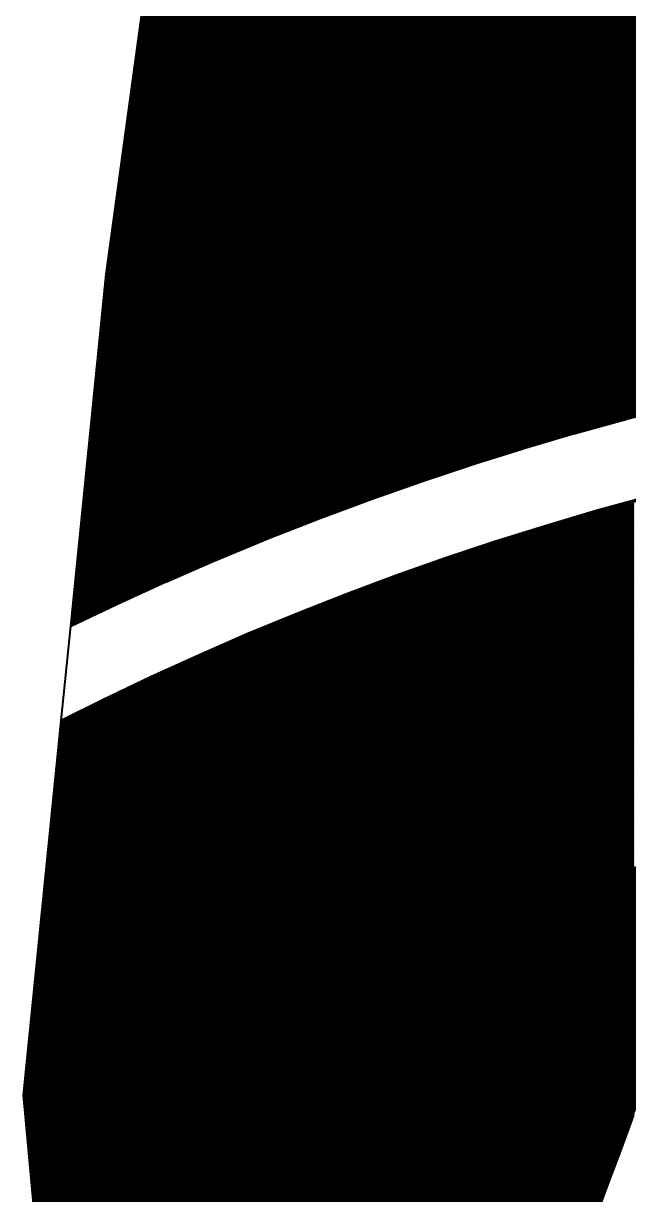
# Model space of a CAD drawing. Header units: metres. Extents: x 729358 to 733474, y 1423022 to 1426173.
# Drawn here: x 731158.8 to 731309.8, y 1425048.9 to 1425341.2 of the extents above; entities that cross this region are included whole.
import ezdxf

# ---------------------------------------------------------------- set-up
doc = ezdxf.new("R2010")
doc.units = ezdxf.units.M
for name, color, linetype in [('GREEN_AREA', 7, 'Continuous'), ('PARCEL_BORDER', 7, 'Continuous'), ('PARCEL_L', 7, 'Continuous'), ('PARCEL_S', 7, 'Continuous')]:
    doc.layers.add(name, color=color, linetype=linetype)

msp = doc.modelspace()

# ---------------------------------------------------------------- hatches: boundary and pattern name
at = {"layer": 'GREEN_AREA', "true_color": 0x96c896}
h = msp.add_hatch(dxfattribs=at)
h.set_pattern_fill('SOLID')
h.paths.add_polyline_path([(731305.59, 1425380.79), (731305.69, 1425380.63), (731311.01, 1425372.85), (731311.12, 1425372.7), (731316.58, 1425365.01), (731316.69, 1425364.86), (731322.29, 1425357.28), (731322.4, 1425357.13), (731328.15, 1425349.65), (731328.26, 1425349.5), (731334.15, 1425342.12), (731334.27, 1425341.98), (731340.3, 1425334.7), (731340.42, 1425334.56), (731346.59, 1425327.39), (731346.71, 1425327.25), (731353.03, 1425320.17), (731353.15, 1425320.04), (731359.61, 1425313.06), (731359.74, 1425312.93), (731366.34, 1425306.06), (731372.53, 1425299.62), (731378.31, 1425293.6), (731383.67, 1425288.02), (731388.62, 1425282.87), (731393.16, 1425278.14), (731397.29, 1425273.85), (731401, 1425269.98), (731404.01, 1425266.86), (731403.42, 1425266.7), (731397.71, 1425265.23), (731391.18, 1425263.54), (731383.83, 1425261.65), (731375.66, 1425259.54), (731366.68, 1425257.22), (731356.89, 1425254.69), (731346.27, 1425251.95), (731334.84, 1425249), (731322.6, 1425245.84), (731309.53, 1425242.47), (731309.37, 1425242.42), (731296.39, 1425238.83), (731296.23, 1425238.78), (731283.34, 1425234.98), (731283.18, 1425234.93), (731270.38, 1425230.9), (731270.22, 1425230.85), (731257.51, 1425226.61), (731257.35, 1425226.55), (731244.73, 1425222.1), (731244.57, 1425222.04), (731232.04, 1425217.36), (731231.88, 1425217.3), (731219.44, 1425212.41), (731219.28, 1425212.34), (731206.94, 1425207.23), (731206.78, 1425207.17), (731194.52, 1425201.84), (731194.36, 1425201.77), (731182.19, 1425196.23), (731182.04, 1425196.15), (731170.61, 1425190.7), (731179.48, 1425278.58), (731210.82, 1425507.67), (731213.45, 1425507.19), (731219.58, 1425506.05), (731224.45, 1425505.15), (731224.46, 1425504.97), (731224.8, 1425502.64), (731225.37, 1425500.35), (731226.17, 1425498.14), (731227.17, 1425496.01), (731228.38, 1425493.99), (731229.79, 1425492.1), (731231.37, 1425490.35), (731233.11, 1425488.77), (731235.01, 1425487.37), (731237.03, 1425486.16), (731239.16, 1425485.15), (731241.37, 1425484.36), (731243.66, 1425483.78), (731245.99, 1425483.44), (731248.34, 1425483.32), (731249.3, 1425483.37), (731251.57, 1425478.9), (731254.27, 1425473.59), (731257.24, 1425467.75), (731260.48, 1425461.38), (731263.99, 1425454.47), (731267.76, 1425447.04), (731271.81, 1425439.08), (731276.13, 1425430.58), (731276.21, 1425430.42), (731280.68, 1425422.03), (731280.76, 1425421.87), (731285.37, 1425413.57), (731285.46, 1425413.41), (731290.2, 1425405.22), (731290.3, 1425405.06), (731295.19, 1425396.97), (731295.28, 1425396.82), (731300.32, 1425388.83), (731300.42, 1425388.67), (731305.59, 1425380.79)])
h.paths.add_polyline_path([(731214.9, 1425348.02), (731263.18, 1425348.02), (731263.18, 1425429.64), (731214.9, 1425429.64), (731214.9, 1425348.02)])
h.paths.add_polyline_path([(731191.84, 1425220.57), (731218.46, 1425220.57), (731218.46, 1425262.21), (731191.84, 1425262.21), (731191.84, 1425220.57)])
h.paths.add_polyline_path([(731220.29, 1425271.08), (731220.29, 1425230.73), (731251.58, 1425230.73), (731251.58, 1425271.08), (731220.29, 1425271.08)])
h.paths.add_polyline_path([(731250.55, 1425476.69), (731220.29, 1425476.69), (731220.29, 1425435.71), (731250.55, 1425435.71), (731250.55, 1425476.69)])
h.paths.add_polyline_path([(731279.18, 1425264.79), (731308.51, 1425264.79), (731308.51, 1425304.53), (731298.27, 1425304.53), (731298.27, 1425350.2), (731279.18, 1425350.2), (731279.18, 1425304.53), (731279.18, 1425264.79)])
h.paths.add_polyline_path([(731327.03, 1425315), (731327.03, 1425258.63), (731354.18, 1425258.63), (731354.18, 1425315), (731327.03, 1425315)])
h = msp.add_hatch(dxfattribs=at)
h.set_pattern_fill('SOLID')
h.paths.add_polyline_path([(731294.33, 1425023.74), (731292.26, 1425018.18), (731290.4, 1425013.18), (731288.75, 1425008.74), (731287.3, 1425004.85), (731286.06, 1425001.52), (731285.03, 1424998.74), (731284.2, 1424996.52), (731283.92, 1424995.78), (731282.58, 1424995.2), (731279.99, 1424994.08), (731276.75, 1424992.67), (731272.87, 1424990.99), (731268.33, 1424989.03), (731263.15, 1424986.79), (731257.33, 1424984.27), (731250.85, 1424981.46), (731243.73, 1424978.38), (731235.95, 1424975.01), (731227.54, 1424971.37), (731218.47, 1424967.45), (731208.76, 1424963.24), (731198.51, 1424958.8), (731188.34, 1424954.85), (731178.14, 1424951.33), (731170.3, 1424948.97), (731158.8, 1425073.69), (731168.23, 1425167.19), (731178.65, 1425172.38), (731190.56, 1425178.06), (731202.57, 1425183.53), (731214.66, 1425188.79), (731226.85, 1425193.83), (731239.12, 1425198.65), (731251.48, 1425203.27), (731263.93, 1425207.67), (731276.47, 1425211.85), (731289.09, 1425215.82), (731301.81, 1425219.58), (731314.62, 1425223.12), (731327.6, 1425226.47), (731339.84, 1425229.63), (731351.27, 1425232.59), (731361.89, 1425235.33), (731371.68, 1425237.85), (731380.66, 1425240.17), (731388.83, 1425242.28), (731396.18, 1425244.18), (731402.71, 1425245.86), (731406.08, 1425246.74), (731403.32, 1425242.37), (731400.16, 1425237.36), (731396.67, 1425231.84), (731392.87, 1425225.83), (731388.75, 1425219.31), (731384.32, 1425212.3), (731379.57, 1425204.78), (731374.5, 1425196.76), (731374.46, 1425196.69), (731369.5, 1425188.62), (731369.46, 1425188.55), (731364.61, 1425180.42), (731364.57, 1425180.35), (731359.83, 1425172.16), (731359.79, 1425172.09), (731355.16, 1425163.85), (731355.12, 1425163.78), (731350.6, 1425155.49), (731350.56, 1425155.42), (731346.15, 1425147.07), (731346.12, 1425146.99), (731341.82, 1425138.6), (731341.78, 1425138.52), (731337.59, 1425130.07), (731337.55, 1425129.99), (731333.48, 1425121.48), (731333.44, 1425121.4), (731329.47, 1425112.84), (731329.44, 1425112.76), (731325.58, 1425104.15), (731325.54, 1425104.07), (731321.8, 1425095.4), (731321.76, 1425095.32), (731318.12, 1425086.59), (731318.09, 1425086.52), (731314.56, 1425077.74), (731314.53, 1425077.66), (731311.11, 1425068.82), (731311.08, 1425068.74), (731307.78, 1425059.85), (731304.67, 1425051.52), (731301.78, 1425043.74), (731299.09, 1425036.52), (731296.61, 1425029.85), (731294.33, 1425023.74)])
h.paths.add_polyline_path([(731214.14, 1425031.11), (731289.61, 1425031.11), (731289.61, 1425126.16), (731214.14, 1425126.16), (731214.14, 1425031.11)])
h.paths.add_polyline_path([(731211.83, 1424981.61), (731211.83, 1425024.81), (731183.64, 1425024.81), (731183.64, 1424981.61), (731211.83, 1424981.61)])
h.paths.add_polyline_path([(731183.64, 1425126.28), (731210.01, 1425126.28), (731210.01, 1425163.11), (731183.64, 1425163.11), (731183.64, 1425126.28)])
h.paths.add_polyline_path([(731229.43, 1425187.6), (731229.43, 1425147.06), (731253.59, 1425147.06), (731253.59, 1425187.6), (731229.43, 1425187.6)])
h.paths.add_polyline_path([(731333.49, 1425175.26), (731340.02, 1425175.26), (731340.02, 1425221.66), (731311.14, 1425221.66), (731311.14, 1425175.26), (731311.14, 1425130.72), (731333.49, 1425130.72), (731333.49, 1425175.26)])
at = {"layer": 'PARCEL_L', "true_color": 0xffffc8}
h = msp.add_hatch(dxfattribs=at)
h.set_pattern_fill('SOLID')
h.paths.add_polyline_path([(731289.61, 1425031.11), (731289.61, 1425126.16), (731214.14, 1425126.16), (731214.14, 1425031.11), (731289.61, 1425031.11)])
at = {"layer": 'PARCEL_S', "true_color": 0xffc8c8}
h = msp.add_hatch(dxfattribs=at)
h.set_pattern_fill('SOLID')
h.paths.add_polyline_path([(731298.27, 1425304.53), (731298.27, 1425350.2), (731279.18, 1425350.2), (731279.18, 1425304.53), (731298.27, 1425304.53)])
h = msp.add_hatch(dxfattribs=at)
h.set_pattern_fill('SOLID')
h.paths.add_polyline_path([(731308.51, 1425264.79), (731308.51, 1425304.53), (731279.18, 1425304.53), (731279.18, 1425264.79), (731308.51, 1425264.79)])
h = msp.add_hatch(dxfattribs=at)
h.set_pattern_fill('SOLID')
h.paths.add_polyline_path([(731251.58, 1425230.73), (731251.58, 1425271.08), (731220.29, 1425271.08), (731220.29, 1425230.73), (731251.58, 1425230.73)])
h = msp.add_hatch(dxfattribs=at)
h.set_pattern_fill('SOLID')
h.paths.add_polyline_path([(731218.46, 1425220.57), (731218.46, 1425262.21), (731191.84, 1425262.21), (731191.84, 1425220.57), (731218.46, 1425220.57)])
h = msp.add_hatch(dxfattribs=at)
h.set_pattern_fill('SOLID')
h.paths.add_polyline_path([(731253.59, 1425147.06), (731253.59, 1425187.6), (731229.43, 1425187.6), (731229.43, 1425147.06), (731253.59, 1425147.06)])
h = msp.add_hatch(dxfattribs=at)
h.set_pattern_fill('SOLID')
h.paths.add_polyline_path([(731210.01, 1425126.28), (731210.01, 1425163.11), (731183.64, 1425163.11), (731183.64, 1425126.28), (731210.01, 1425126.28)])

# ---------------------------------------------------------------- linework, layer by layer
at = {"layer": 'PARCEL_BORDER', "lineweight": 50, "true_color": 0x326432}
for points in [[(731322.6, 1425245.84), (731309.53, 1425242.47), (731309.37, 1425242.42), (731296.39, 1425238.83), (731296.23, 1425238.78), (731283.34, 1425234.98), (731283.18, 1425234.93), (731270.38, 1425230.9), (731270.22, 1425230.85), (731257.51, 1425226.61), (731257.35, 1425226.55), (731244.73, 1425222.1), (731244.57, 1425222.04), (731232.04, 1425217.36), (731231.88, 1425217.3), (731219.44, 1425212.41), (731219.28, 1425212.34), (731206.94, 1425207.23), (731206.78, 1425207.17), (731194.52, 1425201.84), (731194.36, 1425201.77), (731182.19, 1425196.23), (731182.04, 1425196.15), (731170.61, 1425190.7), (731179.48, 1425278.58), (731210.82, 1425507.67)], [(731170.3, 1424948.97), (731158.8, 1425073.69), (731168.23, 1425167.19), (731178.65, 1425172.38), (731190.56, 1425178.06), (731202.57, 1425183.53), (731214.66, 1425188.79), (731226.85, 1425193.83), (731239.12, 1425198.65), (731251.48, 1425203.27), (731263.93, 1425207.67), (731276.47, 1425211.85), (731289.09, 1425215.82), (731301.81, 1425219.58), (731314.62, 1425223.12)], [(731311.08, 1425068.74), (731307.78, 1425059.85), (731304.67, 1425051.52), (731301.78, 1425043.74)]]:
    msp.add_lwpolyline(points, dxfattribs=at)
at = {"layer": 'PARCEL_BORDER', "lineweight": 50, "true_color": 0x323232}
for points in [[(731298.27, 1425304.53), (731298.27, 1425350.2), (731279.18, 1425350.2), (731279.18, 1425304.53), (731298.27, 1425304.53)], [(731308.51, 1425264.79), (731308.51, 1425304.53), (731279.18, 1425304.53), (731279.18, 1425264.79), (731308.51, 1425264.79)], [(731251.58, 1425230.73), (731251.58, 1425271.08), (731220.29, 1425271.08), (731220.29, 1425230.73), (731251.58, 1425230.73)], [(731218.46, 1425220.57), (731218.46, 1425262.21), (731191.84, 1425262.21), (731191.84, 1425220.57), (731218.46, 1425220.57)], [(731253.59, 1425147.06), (731253.59, 1425187.6), (731229.43, 1425187.6), (731229.43, 1425147.06), (731253.59, 1425147.06)], [(731210.01, 1425126.28), (731210.01, 1425163.11), (731183.64, 1425163.11), (731183.64, 1425126.28), (731210.01, 1425126.28)], [(731289.61, 1425031.11), (731289.61, 1425126.16), (731214.14, 1425126.16), (731214.14, 1425031.11), (731289.61, 1425031.11)]]:
    msp.add_lwpolyline(points, close=True, dxfattribs=at)
at = {"layer": 'PARCEL_BORDER', "lineweight": 40, "true_color": 0x323232}
for points in [[(731314.62, 1425223.12), (731301.81, 1425219.58), (731289.09, 1425215.82), (731276.47, 1425211.85), (731263.93, 1425207.67), (731251.48, 1425203.27), (731239.12, 1425198.65), (731226.85, 1425193.83), (731214.66, 1425188.79), (731202.57, 1425183.53), (731190.56, 1425178.06), (731178.65, 1425172.38), (731168.23, 1425167.19), (731170.61, 1425190.7), (731182.04, 1425196.15), (731182.19, 1425196.23), (731194.36, 1425201.77), (731194.52, 1425201.84), (731206.78, 1425207.17), (731206.94, 1425207.23), (731219.28, 1425212.34), (731219.44, 1425212.41), (731231.88, 1425217.3), (731232.04, 1425217.36), (731244.57, 1425222.04), (731244.73, 1425222.1), (731257.35, 1425226.55), (731257.51, 1425226.61), (731270.22, 1425230.85), (731270.38, 1425230.9), (731283.18, 1425234.93), (731283.34, 1425234.98), (731296.23, 1425238.78), (731296.39, 1425238.83), (731309.37, 1425242.42), (731309.53, 1425242.47), (731322.6, 1425245.84)], [(731301.78, 1425043.74), (731304.67, 1425051.52), (731307.78, 1425059.85), (731311.08, 1425068.74)]]:
    msp.add_lwpolyline(points, dxfattribs=at)

doc.saveas('drawing.dxf')
